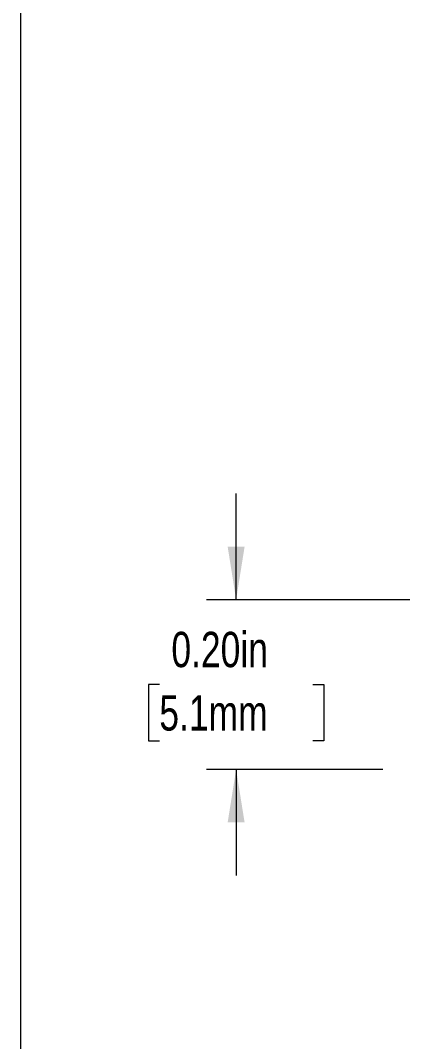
# Model space of a CAD drawing. Header units: inches. Extents: x 0.1 to 10.9, y 0 to 8.5.
# Drawn here: x 0.062 to 0.963, y 1.59 to 3.997 of the extents above; entities that cross this region are included whole.
import ezdxf

# ---------------------------------------------------------------- set-up
doc = ezdxf.new("R2010")
doc.units = ezdxf.units.IN
doc.header["$MEASUREMENT"] = 0
doc.styles.add('SLDTEXTSTYLE0', font='TXT', dxfattribs={"width": 0.75})
doc.dimstyles.new('SLDDIMSTYLE0', dxfattribs={"dimtxt": 0.083333, "dimasz": 0.125, "dimexe": 0, "dimexo": 0.0625, "dimgap": 0.020833, "dimtad": 0, "dimtih": 1, "dimtoh": 1, "dimlfac": 0.5, "dimrnd": 1e-09, "dimzin": 0, "dimdsep": 46, "dimtxsty": 'SLDTEXTSTYLE0', "dimsah": 1, "dimcen": 0.09, "dimadec": 0, "dimazin": 0, "dimtfac": 1, "dimtmove": 0, "dimatfit": 0, "dimfxl": 1, "dimfrac": 2, "dimtolj": 1, "dimtzin": 12, "dimarcsym": 0})

# ---------------------------------------------------------------- blocks, each defined once
blk = doc.blocks.new('_D_6')
at = {"color": 8, "linetype": 'Continuous', "lineweight": 18}
for p, q in [((0.5709, 2.6317), (0.5709, 2.8817)), ((1.6872, 2.6317), (0.5009, 2.6317)), ((0.3898, 2.4317), (0.3645, 2.4317)), ((0.3645, 2.4317), (0.3645, 2.2993)), ((0.752, 2.4317), (0.7774, 2.4317)), ((0.7774, 2.4317), (0.7774, 2.2993)), ((0.3645, 2.2993), (0.3898, 2.2993)), ((0.7774, 2.2993), (0.752, 2.2993)), ((0.9172, 2.2317), (0.5009, 2.2317)), ((0.5709, 2.2317), (0.5709, 1.9817)), ((1.0722, 2.2317), (1.0172, 2.2317))]:
    blk.add_line(p, q, dxfattribs=at)
for points in [[(0.5709, 2.6317), (0.5909, 2.7567), (0.5509, 2.7567)], [(0.5709, 2.2317), (0.5509, 2.1067), (0.5909, 2.1067)]]:
    blk.add_solid(points, dxfattribs=at)
at = {"color": 8, "linetype": 'Continuous', "lineweight": 18, "char_height": 0.08333, "attachment_point": 1, "style": 'SLDTEXTSTYLE0'}
for s, insert in [('0.20in', (0.4182, 2.556)), ('5.1mm', (0.3898, 2.4067))]:
    blk.add_mtext(s, dxfattribs=dict(at, insert=insert))

msp = doc.modelspace()

# ---------------------------------------------------------------- linework, layer by layer
at = {"color": 7, "linetype": 'Continuous', "lineweight": 18}
msp.add_line((0.0622, 8.4506), (0.0622, 0.0356), dxfattribs=at)

# ---------------------------------------------------------------- dimensions: what is measured, and where the dimension line sits
at = {"color": 8, "linetype": 'Continuous', "lineweight": 18}
dim = msp.add_linear_dim(base=(0.5709, 2.2317), p1=(1.7372, 2.6317), p2=(1.1222, 2.2317), angle=90, dimstyle='SLDDIMSTYLE0', dxfattribs=at)
dim.commit()
dim.dimension.update_dxf_attribs({"geometry": '_D_6', "text_midpoint": (0.5709, 2.4317), "dimtype": 160})

doc.saveas('drawing.dxf')
